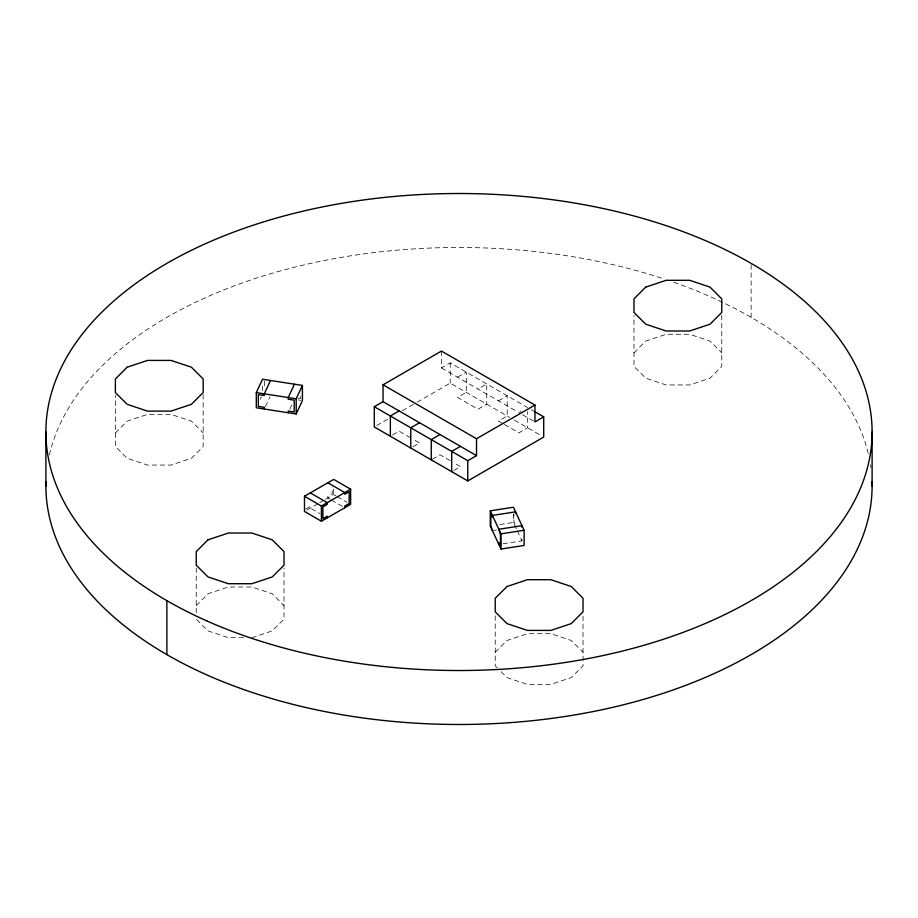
<?xml version="1.0" encoding="UTF-8"?>
<svg xmlns="http://www.w3.org/2000/svg" width="918" height="918" viewBox="0 0 918 918"><rect width="100%" height="100%" fill="white"/><g stroke="black" fill="none" stroke-linecap="round" stroke-linejoin="round"><path stroke-width="0.69" stroke-dasharray="4.59 3.44" d="M260.253 399.284L261.378 396.851M265.417 406.594L269.926 396.874M289.916 409.084L292.739 403.002M115.381 432.929L127.143 421.178L147.511 414.385L171.035 414.385L191.403 421.178L203.165 432.929M196.234 605.559L207.996 593.797L228.364 587.004L251.888 587.004L272.256 593.797L284.018 605.559M633.982 352.822L645.744 341.071L666.112 334.278L689.636 334.278L710.004 341.071L721.766 352.822M495.227 652.239L506.988 640.477L527.368 633.695L550.88 633.695L571.26 640.477L583.022 652.239M441.478 351.066L441.478 367.934L450.233 362.874L527.643 407.558M457.543 377.206L466.298 372.146L466.298 392.388L457.543 397.448L477.991 409.244L486.747 404.195L486.747 383.954L477.991 389.014M376.736 425.539L388.991 418.47M402.463 410.69L415.934 402.91M417.162 402.199L450.233 383.104L509.605 417.38M392.548 434.971L399.123 431.173L411.126 438.104M412.962 446.756L419.537 442.958L412.331 438.804M305.935 508.916L310.318 506.392L310.318 508.079L320.003 513.667M306.819 510.098L318.5 503.351M319.671 502.674L324.341 499.977M325.511 499.312L333.682 494.584L336.103 495.984M498.44 400.822L507.195 395.761L507.195 415.992L498.44 421.052L503.248 423.829M432.344 459.207L440.009 454.789L452.046 461.731M518.877 412.618L521.068 411.356M453.894 470.383L460.457 466.585L453.24 462.42M251.888 637.689L272.256 630.895L284.018 619.145L284.018 568.012M499.805 524.534L513.426 522.422L516.731 529.548M492.415 530.615L496.5 529.984M502.915 543.8L521.975 540.851L521.975 539.164M243.58 637.689L228.364 637.689L207.996 630.895L196.234 619.145M298.017 398.228L300.416 398.596L300.416 394.66M298.419 399.973L301.081 400.386M531.35 409.703L533.828 411.126M441.478 367.934L517.683 411.93M522.594 414.764L533.714 421.178M514.413 420.157L541.241 435.648M504.452 424.529L518.877 432.86L527.643 427.799L527.643 411.608M337.319 496.684L347.004 502.272M330.262 499.358L327.841 497.958L327.841 496.271L332.224 493.746L332.224 487.183M331.478 500.058L342.368 506.346M497.189 667.776L495.227 665.825L495.227 614.693M501.113 671.701L506.988 677.587L527.368 684.369L550.88 684.369L571.26 677.587L583.022 665.825L583.022 613.27M515.032 524.189L513.954 521.894L513.954 514.023M517.316 530.799L521.975 540.851M751.108 264.786L751.108 317.341M721.766 315.276L721.766 366.408L710.004 378.17L689.636 384.963L666.112 384.963L645.744 378.17L633.982 366.408L633.982 315.276M513.426 514.149L513.426 522.422M450.233 362.874L450.233 383.104M333.682 489.064L333.682 494.584M264.499 381.234L264.499 389.106M262.502 386.145L262.502 391.665M203.165 394.591L203.165 446.515L191.403 458.277L171.035 465.07L147.511 465.07L127.143 458.277L115.381 446.515L115.381 395.383M196.234 568.012L196.234 613.706M49.434 454.858A413.1 238.496 0 0 1 664.253 279.003M673.743 282.239A413.1 238.496 0 0 1 868.566 454.858M870.459 464.715A413.1 238.496 0 0 1 870.861 467.549"/><path stroke-width="1.38" d="M256.306 392.606L262.502 379.249L302.412 385.422L302.412 400.592L296.204 413.961L256.306 407.787L256.306 392.606L296.204 398.779L302.412 385.422M270.489 380.477L264.281 393.845L264.281 395.532L258.302 394.602L258.302 406.41L264.281 407.328L264.281 409.015M294.426 384.183L288.229 397.54L288.229 399.227L294.208 400.156L294.208 411.964L288.229 411.034L288.229 412.721M383.047 384.791L441.478 351.066L534.953 405.033L534.953 421.901L543.708 416.841L543.708 437.071L467.767 480.929L374.292 426.962L374.292 406.72L383.047 401.659L476.522 455.626L476.522 438.758L383.047 384.791L383.047 401.659M399.123 410.931L390.357 415.992L390.357 436.234M419.537 422.716L410.771 427.777L410.771 448.018M304.478 496.271L333.682 479.403L350.63 489.191L350.63 504.361L321.415 521.229L304.478 511.452L304.478 496.271L321.415 506.047L350.63 489.191M440.009 434.547L431.253 439.607L431.253 459.838M460.457 446.355L451.702 451.415L451.702 471.645M476.522 438.758L534.953 405.033M374.292 406.72L467.767 460.687L476.522 455.626M490.281 510.821L513.426 507.241L524.121 530.283L524.121 545.464L500.976 549.044L490.281 526.003L490.281 510.821L500.976 533.863L500.976 549.044M500.976 533.863L524.121 530.283M535.056 411.838L543.708 416.841M327.841 482.776L344.789 492.564L344.789 494.251L349.173 491.715L349.173 503.523L344.789 506.047L344.789 507.734M310.318 492.897L327.256 502.674L327.256 504.361L322.884 506.897L322.884 518.704L327.256 516.168L327.256 517.855M872.1 432.011L872.1 485.989M521.975 527.368L521.975 525.681L498.83 529.261L500.436 534.402L500.436 546.199L498.83 542.745L498.83 544.431M515.56 513.541L515.56 511.854L492.415 515.434L492.415 517.121L490.82 513.667L490.82 525.475L492.415 530.615M467.767 460.687L467.767 480.929M321.415 506.047L321.415 521.229M296.204 398.779L296.204 413.961M166.892 600.659L166.892 654.626M45.9 432.011L45.9 485.989M872.031 481.732A413.1 238.496 0 0 1 459 724.486A413.1 238.496 0 0 1 45.969 481.732M127.143 367.2L115.381 378.962L115.381 392.548L127.143 404.31L147.511 411.103L171.035 411.103L191.403 404.31L203.165 392.548L203.165 378.962L191.403 367.2L171.035 360.418L147.511 360.418L127.143 367.2M207.996 539.83L196.234 551.592L196.234 565.178L207.996 576.929L228.364 583.722L251.888 583.722L272.256 576.929L284.018 565.178L284.018 551.592L272.256 539.83L251.888 533.037L228.364 533.037L207.996 539.83M645.744 287.104L633.982 298.855L633.982 312.441L645.744 324.203L666.112 330.996L689.636 330.996L710.004 324.203L721.766 312.441L721.766 298.855L710.004 287.104L689.636 280.311L666.112 280.311L645.744 287.104M506.988 586.51L495.227 598.272L495.227 611.858L506.988 623.62L527.368 630.402L550.88 630.402L571.26 623.62L583.022 611.858L583.022 598.272L571.26 586.51L550.88 579.717L527.368 579.717L506.988 586.51M207.525 621.234A413.1 238.496 0 0 0 868.566 463.142A413.1 238.496 0 0 0 300.909 211.668A413.1 238.496 0 0 0 207.525 621.234"/></g></svg>
